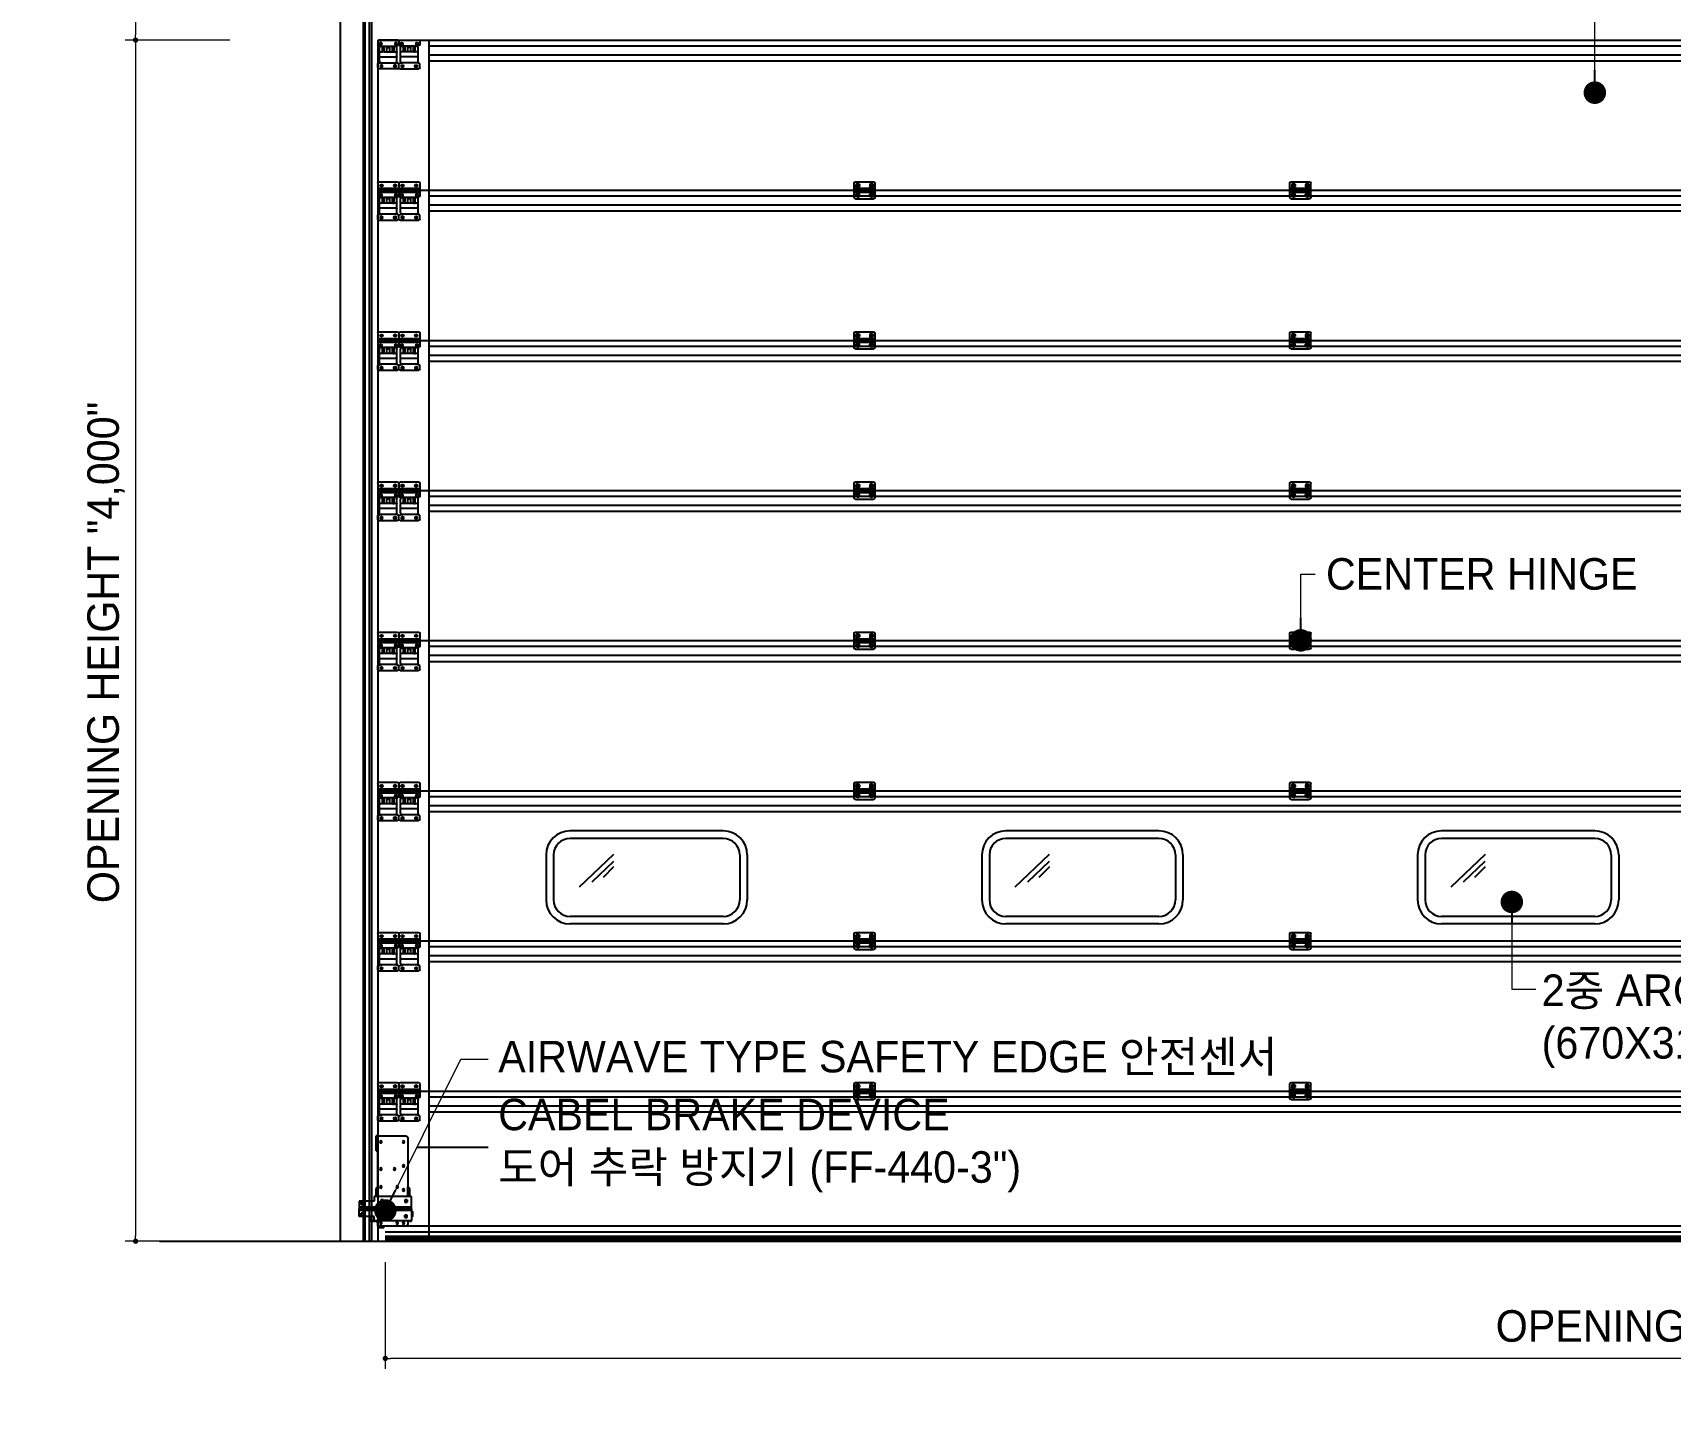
# Model space of a CAD drawing. Header units: millimetres. Extents: x 1448 to 104164, y -19509 to -89.
# Drawn here: x 49925 to 55380, y -11149 to -6589 of the extents above; entities that cross this region are included whole.
import ezdxf

# ---------------------------------------------------------------- set-up
doc = ezdxf.new("R2010")
doc.units = ezdxf.units.MM
doc.header["$LTSCALE"] = 60
doc.header["$MEASUREMENT"] = 0
doc.header["$PDSIZE"] = -10
doc.linetypes.add('HIDDEN', pattern=[2, 1, -1])
doc.layers.get('0').update_dxf_attribs({"linetype": 'CONTINUOUS'})
doc.layers.get('Defpoints').update_dxf_attribs({"color": 171, "linetype": 'CONTINUOUS'})
for name, color, linetype in [('(주)하나기공-DIM', 7, 'CONTINUOUS'), ('(주)하나기공-TEXT', 3, 'CONTINUOUS'), ('8', 8, 'CONTINUOUS'), ('CON', 2, 'CONTINUOUS'), ('HID', 2, 'HIDDEN')]:
    doc.layers.add(name, color=color, linetype=linetype)
doc.styles.add('0T-OUT', font='H2GTRE.TTF')
doc.dimstyles.new('MAIN', dxfattribs={"dimtxt": 1.5, "dimasz": 0.5, "dimexe": 1, "dimexo": 2, "dimgap": 1, "dimtad": 1, "dimdec": 0, "dimdsep": 46, "dimlunit": 6, "dimtxsty": '0T-OUT', "dimblk": 'DOT', "dimcen": 2.5, "dimdle": 2, "dimclrd": 256, "dimclre": 256, "dimclrt": 3, "dimadec": 0, "dimazin": 0, "dimtfac": 1, "dimtdec": 0, "dimtix": 1, "dimtmove": 2, "dimatfit": 3, "dimldrblk": 'DOT', "dimfxl": 1, "dimtvp": 1, "dimtolj": 1, "dimtzin": 0, "dimlwd": 0, "dimlwe": 0, "dimarcsym": 0})

# ---------------------------------------------------------------- blocks, each defined once
blk = doc.blocks.new('_Dot')
at = {"color": 0, "linetype": 'ByBlock', "lineweight": -2}
blk.add_line((-0.5, 0), (-1, 0), dxfattribs=at)
at = {"color": 0, "linetype": 'ByBlock', "const_width": 0.5}
blk.add_lwpolyline([(-0.25, 0, 1), (0.25, 0, 1)], format="xyb", close=True, dxfattribs=at)
blk = doc.blocks.new('*D117')
at = {"layer": '(주)하나기공-DIM', "lineweight": 0, "ltscale": 0.5, "transparency": 16777216}
for p, q in [((51099.3, -10683.2), (51099.3, -11038.5)), ((60099.3, -10683.2), (60099.3, -11038.5)), ((60081.8, -11003.5), (51116.8, -11003.5))]:
    blk.add_line(p, q, dxfattribs=at)
at = {"layer": 'Defpoints', "color": 0, "ltscale": 0.5, "transparency": 16777216}
for p in [(51099.3, -10613.2, 83.9), (60099.3, -10613.2, 83.9), (51099.3, -11003.5)]:
    blk.add_point(p, dxfattribs=at)
at = {"layer": '(주)하나기공-DIM', "lineweight": 0, "ltscale": 0.5, "transparency": 16777216, "xscale": 17.5, "yscale": 17.5, "zscale": 17.5, "rotation": 180}
blk.add_blockref('_Dot', (51099.3, -11003.5), dxfattribs=at)
at = {"layer": '(주)하나기공-DIM', "lineweight": 0, "ltscale": 0.5, "transparency": 16777216, "xscale": 17.5, "yscale": 17.5, "zscale": 17.5}
blk.add_blockref('_Dot', (60099.3, -11003.5), dxfattribs=at)
at = {"layer": '(주)하나기공-DIM', "color": 3, "lineweight": 0, "ltscale": 0.5, "transparency": 16777216, "insert": (55599.3, -10905.2), "char_height": 105, "attachment_point": 5, "style": '0T-OUT'}
blk.add_mtext('\\A1;OPENING WIDTH "9,000"', dxfattribs=at)
blk = doc.blocks.new('*D119')
at = {"layer": '(주)하나기공-DIM', "lineweight": 0, "ltscale": 0.5, "transparency": 16777216}
for p, q in [((50581.5, -3513.2), (50232.4, -3513.2)), ((50267.4, -3530.7), (50267.4, -6595.7)), ((50581.5, -6613.2), (50232.4, -6613.2))]:
    blk.add_line(p, q, dxfattribs=at)
at = {"layer": 'Defpoints', "color": 0, "ltscale": 0.5, "transparency": 16777216}
for p in [(50651.5, -3513.2, 97.2), (50267.4, -6613.2), (50651.5, -6613.2, -32.3)]:
    blk.add_point(p, dxfattribs=at)
at = {"layer": '(주)하나기공-DIM', "lineweight": 0, "ltscale": 0.5, "transparency": 16777216, "xscale": 17.5, "yscale": 17.5, "zscale": 17.5}
for p, rotation in [((50267.4, -3513.2), 90), ((50267.4, -6613.2), 270)]:
    blk.add_blockref('_Dot', p, dxfattribs=dict(at, rotation=rotation))
at = {"layer": '(주)하나기공-DIM', "color": 3, "lineweight": 0, "ltscale": 0.5, "transparency": 16777216, "insert": (50169.1, -5063.2), "char_height": 105, "attachment_point": 5, "rotation": 90, "style": '0T-OUT'}
blk.add_mtext('\\A1;HEAD ROOM "3,100"', dxfattribs=at)
blk = doc.blocks.new('*D120')
at = {"layer": '(주)하나기공-DIM', "lineweight": 0, "ltscale": 0.5, "transparency": 16777216}
for p, q in [((50581.5, -6613.2), (50232.4, -6613.2)), ((50267.4, -6630.7), (50267.4, -10595.7)), ((50581.5, -10613.2), (50232.4, -10613.2))]:
    blk.add_line(p, q, dxfattribs=at)
at = {"layer": 'Defpoints', "color": 0, "ltscale": 0.5, "transparency": 16777216}
for p in [(50651.5, -6613.2, 65), (50267.4, -10613.2), (50651.5, -10613.2, -32.3)]:
    blk.add_point(p, dxfattribs=at)
at = {"layer": '(주)하나기공-DIM', "lineweight": 0, "ltscale": 0.5, "transparency": 16777216, "xscale": 17.5, "yscale": 17.5, "zscale": 17.5}
for p, rotation in [((50267.4, -6613.2), 90), ((50267.4, -10613.2), 270)]:
    blk.add_blockref('_Dot', p, dxfattribs=dict(at, rotation=rotation))
at = {"layer": '(주)하나기공-DIM', "color": 3, "lineweight": 0, "ltscale": 0.5, "transparency": 16777216, "insert": (50169.1, -8652.4), "char_height": 105, "attachment_point": 5, "rotation": 90, "style": '0T-OUT'}
blk.add_mtext('\\A1;OPENING HEIGHT "4,000"', dxfattribs=at)
blk = doc.blocks.new('추락방지기')
at = {"color": 8, "linetype": 'Continuous'}
for p, q in [((21509644.9, -50994603.8), (21509644.9, -50994733.4)), ((21509724.9, -50994597.4), (21509651.3, -50994597.4)), ((21509724.9, -50994637.4), (21509724.9, -50994597.4)), ((21509724.9, -50994597.4), (21509729.5, -50994597.4)), ((21509729.5, -50994637.4), (21509729.5, -50994597.4)), ((21509724.9, -50994733.4), (21509724.9, -50994637.4)), ((21509729.5, -50994637.4), (21509724.9, -50994637.4)), ((21509644.3, -50994737.4), (21509640.3, -50994737.4)), ((21509640.3, -50994737.4), (21509640.3, -50994758.8)), ((21509644.3, -50994737.4), (21509644.3, -50994758.8)), ((21509644.9, -50994733.4), (21509644.9, -50994733.4)), ((21509644.9, -50994758.8), (21509644.9, -50994733.4)), ((21509725.4, -50994733.9), (21509724.9, -50994733.4)), ((21509725.4, -50994733.9), (21509725.4, -50994733.9)), ((21509725.4, -50994733.9), (21509725.4, -50994758.8)), ((21509726, -50994758.8), (21509726, -50994737.9)), ((21509730, -50994737.9), (21509726, -50994737.9)), ((21509730, -50994758.8), (21509730, -50994737.9)), ((21509635.1, -50994786.8), (21509635.1, -50994758.8)), ((21509635.1, -50994758.8), (21509735.1, -50994758.8)), ((21509635.1, -50994758.8), (21509635.1, -50994758.8)), ((21509635.1, -50994758.8), (21509735.1, -50994758.8)), ((21509647.1, -50994767.6), (21509653.5, -50994767.6)), ((21509647.1, -50994767.6), (21509647.1, -50994774)), ((21509647.1, -50994774), (21509653.5, -50994774)), ((21509653.5, -50994774), (21509647.1, -50994774)), ((21509653.5, -50994767.6), (21509653.5, -50994774)), ((21509711.1, -50994767.6), (21509717.5, -50994767.6)), ((21509711.1, -50994767.6), (21509711.1, -50994774)), ((21509711.1, -50994774), (21509717.5, -50994774)), ((21509717.5, -50994774), (21509711.1, -50994774)), ((21509717.5, -50994767.6), (21509717.5, -50994774)), ((21509735.1, -50994758.8), (21509735.1, -50994770.8)), ((21509735.1, -50994758.8), (21509735.1, -50994758.8)), ((21509735.1, -50994770.8), (21509775.1, -50994770.8)), ((21509735.1, -50994770.8), (21509775.1, -50994770.8)), ((21509763.1, -50994773.2), (21509769.5, -50994773.2)), ((21509763.1, -50994773.2), (21509763.1, -50994779.6)), ((21509763.1, -50994779.6), (21509769.5, -50994779.6)), ((21509769.5, -50994779.6), (21509763.1, -50994779.6)), ((21509769.5, -50994773.2), (21509769.5, -50994779.6)), ((21509775.1, -50994770.8), (21509775.1, -50994786.8)), ((21509775.1, -50994770.8), (21509775.1, -50994770.8)), ((21509632.4, -50994799), (21509631.6, -50994799.8)), ((21509631.6, -50994811), (21509631.6, -50994799.8)), ((21509631.6, -50994811), (21509632.4, -50994811.8)), ((21509633.5, -50994799), (21509632.4, -50994799)), ((21509632.4, -50994799), (21509632.4, -50994811.8)), ((21509632.4, -50994811.8), (21509633.5, -50994811.8)), ((21509635.1, -50994797.4), (21509633.5, -50994797.4)), ((21509633.5, -50994811.4), (21509633.5, -50994797.4)), ((21509633.5, -50994813.4), (21509633.5, -50994811.4)), ((21509633.5, -50994813.4), (21509635.1, -50994813.4)), ((21509635.1, -50994786.8), (21509775.1, -50994786.8)), ((21509635.1, -50994791.4), (21509635.1, -50994786.8)), ((21509635.1, -50994791.4), (21509775.1, -50994791.4)), ((21509635.1, -50994791.4), (21509635.1, -50994796)), ((21509635.1, -50994796), (21509775.1, -50994796)), ((21509635.1, -50994796), (21509635.1, -50994823.9)), ((21509635.1, -50994823.9), (21509735.1, -50994823.9)), ((21509635.1, -50994824), (21509635.1, -50994823.9)), ((21509639.1, -50994824), (21509635.1, -50994824)), ((21509639.1, -50994823.9), (21509639.1, -50994824)), ((21509640.3, -50994823.9), (21509640.3, -50994825.4)), ((21509644.3, -50994823.9), (21509644.3, -50994825.4)), ((21509644.9, -50994825.4), (21509644.9, -50994823.9)), ((21509647.1, -50994815.1), (21509647.1, -50994808.7)), ((21509647.1, -50994808.7), (21509653.5, -50994808.7)), ((21509647.1, -50994811.8), (21509653.5, -50994811.8)), ((21509647.1, -50994815.1), (21509653.5, -50994815.1)), ((21509653.5, -50994815.1), (21509647.1, -50994815.1)), ((21509653.5, -50994815.1), (21509653.5, -50994808.7)), ((21509711.1, -50994815.1), (21509711.1, -50994808.7)), ((21509711.1, -50994808.7), (21509717.5, -50994808.7)), ((21509711.1, -50994811.8), (21509717.5, -50994811.8)), ((21509711.1, -50994815.1), (21509717.5, -50994815.1)), ((21509717.5, -50994815.1), (21509711.1, -50994815.1)), ((21509717.5, -50994815.1), (21509717.5, -50994808.7)), ((21509725.4, -50994823.9), (21509725.4, -50994825.4)), ((21509726, -50994825.4), (21509726, -50994823.9)), ((21509730, -50994825.4), (21509730, -50994823.9)), ((21509735.1, -50994823.9), (21509731.1, -50994823.9)), ((21509731.1, -50994823.9), (21509731.1, -50994823.9)), ((21509734.9, -50994823.9), (21509732.2, -50994824.5)), ((21509732.8, -50994824.7), (21509732.2, -50994824.5)), ((21509735.9, -50994824), (21509732.8, -50994824.7)), ((21509732.8, -50994824.7), (21509738.7, -50994824.1)), ((21509735.1, -50994811.9), (21509775.1, -50994811.9)), ((21509735.1, -50994823.9), (21509735.1, -50994811.9)), ((21509735.1, -50994813.4), (21509736.7, -50994813.4)), ((21509735.1, -50994823.9), (21509735.1, -50994823.9)), ((21509735.3, -50994823.9), (21509735.1, -50994823.9)), ((21509735.3, -50994823.9), (21509735.3, -50994813.4)), ((21509735.9, -50994824), (21509735.3, -50994823.9)), ((21509735.9, -50994824), (21509741.7, -50994823.5)), ((21509736.7, -50994813.4), (21509736.7, -50994811.9)), ((21509738.3, -50994824.2), (21509738.3, -50994825.9)), ((21509741.7, -50994823.5), (21509738.7, -50994824.1)), ((21509742, -50994823.5), (21509739, -50994824.1)), ((21509739.1, -50994825.9), (21509739.1, -50994824.1)), ((21509742, -50994823.5), (21509742, -50994811.9)), ((21509743.1, -50994823.5), (21509742, -50994823.5)), ((21509742.3, -50994823.5), (21509742.3, -50994825.9)), ((21509743.1, -50994823.5), (21509743.1, -50994811.9)), ((21509743.1, -50994825.9), (21509743.1, -50994823.5)), ((21509763.1, -50994809.5), (21509763.1, -50994803.1)), ((21509763.1, -50994803.1), (21509769.5, -50994803.1)), ((21509763.1, -50994809.5), (21509769.5, -50994809.5)), ((21509769.5, -50994809.5), (21509763.1, -50994809.5)), ((21509769.5, -50994809.5), (21509769.5, -50994803.1)), ((21509775.1, -50994786.8), (21509775.1, -50994791.4)), ((21509775.1, -50994796), (21509775.1, -50994791.4)), ((21509775.1, -50994811.9), (21509775.1, -50994796)), ((21509640.3, -50994825.4), (21509644.3, -50994825.4)), ((21509644.9, -50994825.4), (21509644.3, -50994825.4)), ((21509644.9, -50994825.4), (21509644.9, -50994831)), ((21509651.3, -50994837.4), (21509708.9, -50994837.4)), ((21509708.9, -50994837.4), (21509724.9, -50994837.4)), ((21509708.9, -50994842), (21509708.9, -50994837.4)), ((21509708.9, -50994842), (21509724.9, -50994842)), ((21509724.9, -50994825.4), (21509725.4, -50994825.4)), ((21509724.9, -50994837.4), (21509724.9, -50994825.4)), ((21509724.9, -50994837.4), (21509724.9, -50994842)), ((21509726, -50994825.4), (21509725.4, -50994825.4)), ((21509730, -50994825.4), (21509726, -50994825.4)), ((21509738.3, -50994825.9), (21509739.1, -50994825.9)), ((21509738.3, -50994826.3), (21509738.3, -50994825.9)), ((21509738.3, -50994826.3), (21509739.1, -50994826.3)), ((21509739.1, -50994825.9), (21509739.1, -50994826.3)), ((21509742.3, -50994825.9), (21509743.1, -50994825.9)), ((21509742.3, -50994826.3), (21509742.3, -50994825.9)), ((21509742.3, -50994826.3), (21509743.1, -50994826.3)), ((21509743.1, -50994825.9), (21509743.1, -50994826.3))]:
    blk.add_line(p, q, dxfattribs=at)
at = {"color": 8, "linetype": 'Continuous', "flags": 128}
for points in [[(21509640.3, -50994737.4), (21509640.3, -50994737.4), (21509640.3, -50994737.4), (21509640.3, -50994737.3), (21509640.7, -50994736.4), (21509641.7, -50994735.4), (21509642.7, -50994734.7), (21509643.6, -50994734.1), (21509644.9, -50994733.4)], [(21509725.4, -50994733.9), (21509726.7, -50994734.6), (21509727.6, -50994735.2), (21509728.7, -50994735.9), (21509729.5, -50994736.7), (21509729.8, -50994737.2), (21509730, -50994737.9)], [(21509731.2, -50994823.9), (21509731.2, -50994824), (21509731.3, -50994824.1), (21509731.4, -50994824.2), (21509731.6, -50994824.3), (21509731.7, -50994824.3), (21509732, -50994824.4), (21509732.2, -50994824.5)], [(21509735.1, -50994823.8), (21509735.1, -50994823.8), (21509735.1, -50994823.8), (21509735.1, -50994823.8), (21509735.2, -50994823.8), (21509735.2, -50994823.8), (21509735.2, -50994823.8), (21509735.2, -50994823.9), (21509735.3, -50994823.9)], [(21509738.7, -50994824.1), (21509738.7, -50994824.1), (21509738.8, -50994824.1), (21509738.8, -50994824.1), (21509738.8, -50994824.1), (21509738.9, -50994824.1), (21509738.9, -50994824.1), (21509738.9, -50994824.1), (21509739, -50994824.1)], [(21509741.7, -50994823.5), (21509741.8, -50994823.5), (21509741.8, -50994823.5), (21509741.9, -50994823.5), (21509741.9, -50994823.5), (21509741.9, -50994823.5), (21509742, -50994823.5), (21509742, -50994823.5), (21509742, -50994823.5)], [(21509742, -50994823.5), (21509742.8, -50994823.5), (21509743.1, -50994823.5)]]:
    blk.add_lwpolyline(points, dxfattribs=at)
at = {"color": 8, "linetype": 'Continuous'}
for centre in [(21509656.9, -50994613.4), (21509716.9, -50994613.4), (21509656.9, -50994677.4), (21509680.9, -50994685.4), (21509716.9, -50994685.4), (21509673.5, -50994733.4), (21509716.9, -50994733.4), (21509656.9, -50994741.4), (21509656.9, -50994829.4), (21509673.5, -50994829.4), (21509716.9, -50994829.4)]:
    blk.add_circle(centre, 2.72, dxfattribs=at)
for centre, radius, start, end in [((21509651.3, -50994603.8), 6.4, 90, 180), ((21509658.5, -50994737.4), 14.1, 163.4023, 179.9041), ((21509708.9, -50994738.4), 17.1, 1.537, 15.1566), ((21509716.9, -50994769.4), 2.72, 139.9965, 180), ((21509716.9, -50994769.4), 2.72, 180, 282.9752), ((21509745.2, -50994848.6), 25.2, 97.3136, 100.9909), ((21509651.3, -50994831), 6.4, 180, 270)]:
    blk.add_arc(centre, radius, start, end, dxfattribs=at)
blk = doc.blocks.new('사이드힌지')
at = {"layer": '8'}
for p, q in [((-14.5, 55), (-14.5, 10.5)), ((50.5, 60), (-9.5, 60)), ((55.5, 55), (55.5, 10.5)), ((3.5, 38), (-14.5, 38)), ((3.5, 25), (-14.5, 25)), ((-14.5, 10.5), (-4.5, 7.7)), ((-8.5, 15.7), (-8.5, 14.2)), ((-8.5, -10.7), (-8.5, 3.7)), ((-4.5, 7.7), (45.5, 7.7)), ((-3.5, 51), (-1.5, 51)), ((-3.5, 44), (-1.5, 44)), ((-1.5, 15.7), (-1.5, 14.2)), ((0.7, 4.5), (0.4, 5.2)), ((0.7, -11.7), (0.7, 4.5)), ((5.9, 4.5), (1, 4.5)), ((3.5, 25), (3.5, 38)), ((3.5, 36.8), (4.5, 36.8)), ((3.5, 26.3), (4.5, 26.3)), ((4.5, 25), (4.5, 38)), ((36.5, 38), (4.5, 38)), ((36.5, 25), (4.5, 25)), ((6.2, 4.5), (6.5, 5.2)), ((6.2, -11.7), (6.2, 4.5)), ((15.5, -11.7), (15.5, 4.5)), ((15.5, 4.5), (25.5, 4.5)), ((15.5, 2.5), (25.5, 2.5)), ((25.5, -11.7), (25.5, 4.5)), ((34.7, 4.5), (34.4, 5.2)), ((34.7, -11.7), (34.7, 4.5)), ((35, 4.5), (39.9, 4.5)), ((36.5, 25), (36.5, 38)), ((36.5, 36.8), (37.5, 36.8)), ((36.5, 26.3), (37.5, 26.3)), ((37.5, 25), (37.5, 38)), ((55.5, 38), (37.5, 38)), ((55.5, 25), (37.5, 25)), ((40.2, 4.5), (40.5, 5.2)), ((40.2, -11.7), (40.2, 4.5)), ((44.5, 51), (42.5, 51)), ((44.5, 44), (42.5, 44)), ((42.5, 15.7), (42.5, 14.2)), ((55.5, 10.5), (45.9, 7.7)), ((49.5, 15.7), (49.5, 14.2)), ((49.5, -10.7), (49.5, 3.7)), ((-14.5, -50.9), (-2.5, -48.1)), ((-14.5, -63.9), (-14.5, -50.9)), ((-7.5, -11.7), (-8.5, -10.7)), ((-7.5, -11.7), (-8.5, -12.7)), ((-8.5, -27.7), (-8.5, -12.7)), ((-7.5, -28.7), (-8.5, -27.7)), ((-7.5, -28.7), (-8.5, -29.7)), ((-8.5, -44.1), (-8.5, -29.7)), ((-7.5, -11.7), (0.7, -11.7)), ((-7.5, -28.7), (48.5, -28.7)), ((-4.5, -48.1), (45.5, -48.1)), ((0.7, -11.7), (0.4, -12.4)), ((5.9, -11.7), (1, -11.7)), ((6.2, -11.7), (34.7, -11.7)), ((6.2, -11.7), (6.5, -12.4)), ((34.7, -11.7), (34.4, -12.4)), ((35, -11.7), (39.9, -11.7)), ((40.2, -11.7), (48.5, -11.7)), ((40.2, -11.7), (40.5, -12.4)), ((55.5, -50.9), (43.5, -48.1)), ((48.5, -11.7), (49.5, -10.7)), ((48.5, -11.7), (49.5, -12.7)), ((48.5, -28.7), (49.5, -27.7)), ((48.5, -28.7), (49.5, -29.7)), ((49.5, -27.7), (49.5, -12.7)), ((49.5, -44.1), (49.5, -29.7)), ((55.5, -63.9), (55.5, -50.9)), ((51.5, -67.9), (-10.5, -67.9)), ((-5.5, -60.4), (-5.5, -58.9)), ((1.5, -60.4), (1.5, -58.9)), ((39.5, -60.4), (39.5, -58.9)), ((46.5, -60.4), (46.5, -58.9))]:
    blk.add_line(p, q, dxfattribs=at)
for centre, radius, start, end in [((-9.5, 55), 5, 90, 180), ((50.5, 55), 5, 0, 90), ((-5, 15.7), 3.5, 0, 180), ((-5, 14.2), 3.5, 180, 0), ((-4.5, 3.7), 4, 90, 180), ((-3.5, 47.5), 3.5, 90, 270), ((-1.5, 47.5), 3.5, 270, 90), ((42.5, 47.5), 3.5, 90, 270), ((46, 15.7), 3.5, 0, 180), ((46, 14.2), 3.5, 180, 0), ((44.5, 47.5), 3.5, 270, 90), ((45.5, 3.7), 4, 0, 90), ((-4.5, -44.1), 4, 180, 270), ((45.5, -44.1), 4, 270, 0), ((-10.5, -63.9), 4, 180, 270), ((-2, -58.9), 3.5, 0, 180), ((-2, -60.4), 3.5, 180, 0), ((43, -58.9), 3.5, 0, 180), ((43, -60.4), 3.5, 180, 0), ((51.5, -63.9), 4, 270, 0)]:
    blk.add_arc(centre, radius, start, end, dxfattribs=at)
blk = doc.blocks.new('탑힌지 ㅁㅁㅁ')
at = {"layer": '8'}
for p, q in [((31, 0), (-31, 0)), ((-35, -4), (-35, -17)), ((-35, -17), (-25, -19.9)), ((-29, -11.9), (-29, -13.4)), ((-29, -38.2), (-29, -23.9)), ((-28, -39.2), (-29, -38.2)), ((-28, -39.2), (-29, -40.2)), ((-29, -55.2), (-29, -40.2)), ((-28, -39.2), (-19.8, -39.2)), ((-25, -19.9), (25, -19.9)), ((-22, -11.9), (-22, -13.4)), ((-19.8, -23), (-20.1, -22.4)), ((-19.8, -39.2), (-20.1, -39.9)), ((-19.8, -39.2), (-19.8, -23)), ((-14.6, -23), (-19.5, -23)), ((-14.6, -39.2), (-19.5, -39.2)), ((-14.2, -23), (-14, -22.4)), ((-14.2, -39.2), (-14.2, -23)), ((-14.2, -39.2), (14.2, -39.2)), ((-14.2, -39.2), (-14, -39.9)), ((-5, -39.2), (-5, -23)), ((-5, -23), (5, -23)), ((-5, -25), (5, -25)), ((5, -39.2), (5, -23)), ((14.2, -23), (13.9, -22.4)), ((14.2, -39.2), (13.9, -39.9)), ((14.2, -39.2), (14.2, -23)), ((14.6, -23), (19.4, -23)), ((14.6, -39.2), (19.4, -39.2)), ((19.8, -23), (20.1, -22.4)), ((19.8, -39.2), (19.8, -23)), ((19.8, -39.2), (28, -39.2)), ((19.8, -39.2), (20.1, -39.9)), ((22, -11.9), (22, -13.4)), ((35, -17), (25.4, -19.9)), ((28, -39.2), (29, -38.2)), ((28, -39.2), (29, -40.2)), ((29, -11.9), (29, -13.4)), ((29, -38.2), (29, -23.9)), ((29, -55.2), (29, -40.2)), ((35, -4), (35, -17)), ((-35, -78.5), (-23, -75.6)), ((-35, -91.5), (-35, -78.5)), ((31, -95.5), (-31, -95.5)), ((-28, -56.2), (-29, -55.2)), ((-28, -56.2), (-29, -57.2)), ((-29, -71.6), (-29, -57.2)), ((-28, -56.2), (28, -56.2)), ((-26, -88), (-26, -86.5)), ((-25, -75.6), (25, -75.6)), ((-19, -88), (-19, -86.5)), ((19, -88), (19, -86.5)), ((35, -78.5), (23, -75.6)), ((26, -88), (26, -86.5)), ((28, -56.2), (29, -55.2)), ((28, -56.2), (29, -57.2)), ((29, -71.6), (29, -57.2)), ((35, -91.5), (35, -78.5))]:
    blk.add_line(p, q, dxfattribs=at)
for centre, radius, start, end in [((-31, -4), 4, 90, 180), ((31, -4), 4, 0, 90), ((-25.5, -11.9), 3.5, 0, 180), ((-25.5, -13.4), 3.5, 180, 0), ((-25, -23.9), 4, 90, 180), ((25.5, -11.9), 3.5, 0, 180), ((25.5, -13.4), 3.5, 180, 0), ((25, -23.9), 4, 0, 90), ((-31, -91.5), 4, 180, 270), ((-25, -71.6), 4, 180, 270), ((-22.5, -86.5), 3.5, 0, 180), ((-22.5, -88), 3.5, 180, 0), ((22.5, -86.5), 3.5, 0, 180), ((22.5, -88), 3.5, 180, 0), ((25, -71.6), 4, 270, 0), ((31, -91.5), 4, 270, 0)]:
    blk.add_arc(centre, radius, start, end, dxfattribs=at)
blk = doc.blocks.new('센터힌지')
at = {"color": 8}
for p, q in [((-30, -17.5), (-30, 29.5)), ((-12, 12.5), (-30, 12.5)), ((35, 34.5), (-25, 34.5)), ((-21.8, 27.6), (-23.6, 25.1)), ((-21.8, 27.6), (-23.6, 25.1)), ((-23.6, 25.1), (-23.6, 18.9)), ((-23.6, 25.1), (-23.6, 18.9)), ((-21.8, 16.4), (-23.6, 18.9)), ((-21.8, 16.4), (-23.6, 18.9)), ((-18, 27.6), (-21.8, 27.6)), ((-18, 27.6), (-21.8, 27.6)), ((-21.8, 16.4), (-14.2, 16.4)), ((-21.8, 16.4), (-14.2, 16.4)), ((-18, 27.6), (-14.2, 27.6)), ((-18, 27.6), (-14.2, 27.6)), ((-14.2, 27.6), (-12.4, 25.1)), ((-14.2, 27.6), (-12.4, 25.1)), ((-14.2, 16.4), (-12.4, 18.9)), ((-14.2, 16.4), (-12.4, 18.9)), ((-12.4, 25.1), (-12.4, 18.9)), ((-12.4, 25.1), (-12.4, 18.9)), ((-12, -0.5), (-12, 12.5)), ((-12, 11.2), (-11, 11.2)), ((-12, 0.8), (-11, 0.8)), ((-11, -0.5), (-11, 12.5)), ((21, 12.5), (-11, 12.5)), ((21, -0.5), (21, 12.5)), ((21, 11.2), (22, 11.2)), ((21, 0.8), (22, 0.8)), ((22, -0.5), (22, 12.5)), ((40, 12.5), (22, 12.5)), ((24.2, 27.6), (22.4, 25.1)), ((24.2, 27.6), (22.4, 25.1)), ((22.4, 25.1), (22.4, 18.9)), ((22.4, 25.1), (22.4, 18.9)), ((24.2, 16.4), (22.4, 18.9)), ((24.2, 16.4), (22.4, 18.9)), ((28, 27.6), (24.2, 27.6)), ((28, 27.6), (24.2, 27.6)), ((31.8, 16.4), (24.2, 16.4)), ((31.8, 16.4), (24.2, 16.4)), ((28, 27.6), (31.8, 27.6)), ((28, 27.6), (31.8, 27.6)), ((31.8, 27.6), (33.6, 25.1)), ((31.8, 27.6), (33.6, 25.1)), ((31.8, 16.4), (33.6, 18.9)), ((31.8, 16.4), (33.6, 18.9)), ((33.6, 25.1), (33.6, 18.9)), ((33.6, 25.1), (33.6, 18.9)), ((40, -17.5), (40, 29.5)), ((-12, -0.5), (-30, -0.5)), ((35, -22.5), (-25, -22.5)), ((-21.8, -4.4), (-23.6, -6.9)), ((-21.8, -4.4), (-23.6, -6.9)), ((-23.6, -13.1), (-23.6, -6.9)), ((-23.6, -13.1), (-23.6, -6.9)), ((-21.8, -15.6), (-23.6, -13.1)), ((-21.8, -15.6), (-23.6, -13.1)), ((-21.8, -4.4), (-14.2, -4.4)), ((-21.8, -4.4), (-14.2, -4.4)), ((-18, -15.6), (-21.8, -15.6)), ((-18, -15.6), (-21.8, -15.6)), ((-18, -15.6), (-14.2, -15.6)), ((-18, -15.6), (-14.2, -15.6)), ((-14.2, -4.4), (-12.4, -6.9)), ((-14.2, -4.4), (-12.4, -6.9)), ((-14.2, -15.6), (-12.4, -13.1)), ((-14.2, -15.6), (-12.4, -13.1)), ((-12.4, -13.1), (-12.4, -6.9)), ((-12.4, -13.1), (-12.4, -6.9)), ((21, -0.5), (-11, -0.5)), ((40, -0.5), (22, -0.5)), ((24.2, -4.4), (22.4, -6.9)), ((24.2, -4.4), (22.4, -6.9)), ((22.4, -13.1), (22.4, -6.9)), ((22.4, -13.1), (22.4, -6.9)), ((24.2, -15.6), (22.4, -13.1)), ((24.2, -15.6), (22.4, -13.1)), ((31.8, -4.4), (24.2, -4.4)), ((31.8, -4.4), (24.2, -4.4)), ((28, -15.6), (24.2, -15.6)), ((28, -15.6), (24.2, -15.6)), ((28, -15.6), (31.8, -15.6)), ((28, -15.6), (31.8, -15.6)), ((31.8, -4.4), (33.6, -6.9)), ((31.8, -4.4), (33.6, -6.9)), ((31.8, -15.6), (33.6, -13.1)), ((31.8, -15.6), (33.6, -13.1)), ((33.6, -13.1), (33.6, -6.9)), ((33.6, -13.1), (33.6, -6.9))]:
    blk.add_line(p, q, dxfattribs=at)
for centre, radius in [((-18, 22), 5.62), ((-18, 22), 5.62), ((-18, 22), 3.53), ((-18, 22), 3.53), ((-18, 22), 2.7), ((-18, 22), 2.7), ((28, 22), 5.62), ((28, 22), 5.62), ((28, 22), 3.53), ((28, 22), 3.53), ((28, 22), 2.7), ((28, 22), 2.7), ((-18, -10), 5.62), ((-18, -10), 5.62), ((-18, -10), 3.53), ((-18, -10), 3.53), ((-18, -10), 2.7), ((-18, -10), 2.7), ((28, -10), 5.62), ((28, -10), 5.62), ((28, -10), 3.53), ((28, -10), 3.53), ((28, -10), 2.7), ((28, -10), 2.7)]:
    blk.add_circle(centre, radius, dxfattribs=at)
for centre, start, end in [((-25, 29.5), 90, 180), ((35, 29.5), 0, 90), ((-25, -17.5), 180, 270), ((35, -17.5), 270, 0)]:
    blk.add_arc(centre, 5, start, end, dxfattribs=at)

msp = doc.modelspace()

# ---------------------------------------------------------------- linework, layer by layer
at = {"color": 3}
for p, q in [((50949.3, -3513.2), (50949.3, -10613)), ((51859.7, -9325.5), (51745.4, -9434.5)), ((53311.3, -9325.5), (53197, -9434.5)), ((54763, -9325.5), (54648.7, -9434.5)), ((51859.4, -9348.3), (51787, -9417.6)), ((51860.1, -9366.2), (51825.1, -9402)), ((53311, -9348.3), (53238.7, -9417.6)), ((53311.8, -9366.2), (53276.7, -9402)), ((54762.7, -9348.3), (54690.4, -9417.6)), ((54763.4, -9366.2), (54728.4, -9402))]:
    msp.add_line(p, q, dxfattribs=at)
at = {"color": 4}
for p, q in [((51025.8, -3513.2), (51025.8, -10613)), ((51027.8, -3513.2), (51027.8, -10613)), ((51030.7, -3513.2), (51030.7, -10613)), ((51045.4, -3513.2), (51045.4, -10613)), ((51053.1, -3513.2), (51053.1, -10613)), ((52225.1, -9246.7), (51715.1, -9246.7)), ((52225.1, -9271.7), (51715.1, -9271.7)), ((53676.8, -9246.7), (53166.8, -9246.7)), ((53676.8, -9271.7), (53166.8, -9271.7)), ((55128.5, -9246.7), (54618.5, -9246.7)), ((55128.5, -9271.7), (54618.5, -9271.7)), ((51635.1, -9326.7), (51635.1, -9476.7)), ((51660.1, -9326.7), (51660.1, -9476.7)), ((52280.1, -9326.7), (52280.1, -9476.7)), ((52305.1, -9326.7), (52305.1, -9476.7)), ((53086.8, -9326.7), (53086.8, -9476.7)), ((53111.8, -9326.7), (53111.8, -9476.7)), ((53731.8, -9326.7), (53731.8, -9476.7)), ((53756.8, -9326.7), (53756.8, -9476.7)), ((54538.5, -9326.7), (54538.5, -9476.7)), ((54563.5, -9326.7), (54563.5, -9476.7)), ((55183.5, -9326.7), (55183.5, -9476.7)), ((55208.5, -9326.7), (55208.5, -9476.7)), ((52225.1, -9531.7), (51715.1, -9531.7)), ((53676.8, -9531.7), (53166.8, -9531.7)), ((55128.5, -9531.7), (54618.5, -9531.7)), ((52225.1, -9556.7), (51715.1, -9556.7)), ((53676.8, -9556.7), (53166.8, -9556.7)), ((55128.5, -9556.7), (54618.5, -9556.7))]:
    msp.add_line(p, q, dxfattribs=at)
for p, q in [((51074.3, -6613.2), (60124.3, -6613.2)), ((51074.3, -6613.2), (51074.3, -10613.2)), ((51244.3, -6613.2), (51244.3, -10613.2)), ((51074.3, -7113.2), (60124.3, -7113.2)), ((51074.3, -7613.2), (60124.3, -7613.2)), ((51074.3, -8113.2), (60124.3, -8113.2)), ((51074.3, -8613.2), (60124.3, -8613.2)), ((51074.3, -9113.2), (60124.3, -9113.2)), ((51074.3, -9613.2), (60124.3, -9613.2)), ((51074.3, -10113.2), (60124.3, -10113.2)), ((60099.3, -10563), (51099.3, -10563)), ((60099.3, -10583), (51099.3, -10583)), ((60099.3, -10598), (51099.3, -10598)), ((60099.3, -10603), (51099.3, -10603)), ((60099.3, -10608), (51099.3, -10608)), ((60099.3, -10611), (51099.3, -10611))]:
    msp.add_line(p, q)
at = {"color": 151}
for p, q in [((59954.4, -6633.2), (51244.3, -6633.2)), ((59954.4, -6663.2), (51244.3, -6663.2)), ((59954.4, -6683.2), (51244.3, -6683.2)), ((59954.3, -7133.2), (51244.3, -7133.2)), ((59954.3, -7163.2), (51244.3, -7163.2)), ((59954.3, -7183.2), (51244.3, -7183.2)), ((59954.3, -7633.2), (51244.3, -7633.2)), ((59954.3, -7663.2), (51244.3, -7663.2)), ((59954.3, -7683.2), (51244.3, -7683.2)), ((59954.3, -8133.2), (51244.3, -8133.2)), ((59954.3, -8163.2), (51244.3, -8163.2)), ((59954.3, -8183.2), (51244.3, -8183.2)), ((59954.3, -8633.2), (51244.3, -8633.2)), ((59954.3, -8663.2), (51244.3, -8663.2)), ((59954.3, -8683.2), (51244.3, -8683.2)), ((59954.3, -9133.3), (51244.3, -9133.3)), ((59954.3, -9163.3), (51244.3, -9163.3)), ((59954.3, -9183.3), (51244.3, -9183.3)), ((59954.3, -9633.2), (51244.3, -9633.2)), ((59954.3, -9663.2), (51244.3, -9663.2)), ((59954.3, -9683.2), (51244.3, -9683.2)), ((59954.3, -10133.2), (51244.3, -10133.2)), ((59954.3, -10163.2), (51244.3, -10163.2)), ((59954.3, -10183.2), (51244.3, -10183.2))]:
    msp.add_line(p, q, dxfattribs=at)
at = {"color": 1}
msp.add_line((51442.1, -10300.6, -88.9), (51204.7, -10300.6, -88.9), dxfattribs=at)
at = {"color": 4}
for centre, radius, start, end in [((51715.1, -9326.7, -88.9), 80, 90, 180), ((51715.1, -9326.7, -88.9), 55, 90, 180), ((52225.1, -9326.7, -88.9), 80, 0, 90), ((52225.1, -9326.7, -88.9), 55, 0, 90), ((53166.8, -9326.7, -88.9), 80, 90, 180), ((53166.8, -9326.7, -88.9), 55, 90, 180), ((53676.8, -9326.7, -88.9), 80, 0, 90), ((53676.8, -9326.7, -88.9), 55, 0, 90), ((54618.5, -9326.7, -88.9), 80, 90, 180), ((54618.5, -9326.7, -88.9), 55, 90, 180), ((55128.5, -9326.7, -88.9), 80, 0, 90), ((55128.5, -9326.7, -88.9), 55, 0, 90), ((51715.1, -9476.7, -88.9), 80, 180, 270), ((51715.1, -9476.7, -88.9), 55, 180, 270), ((52225.1, -9476.7, -88.9), 80, 270, 0), ((52225.1, -9476.7, -88.9), 55, 270, 0), ((53166.8, -9476.7, -88.9), 80, 180, 270), ((53166.8, -9476.7, -88.9), 55, 180, 270), ((53676.8, -9476.7, -88.9), 80, 270, 0), ((53676.8, -9476.7, -88.9), 55, 270, 0), ((54618.5, -9476.7, -88.9), 80, 180, 270), ((54618.5, -9476.7, -88.9), 55, 180, 270), ((55128.5, -9476.7, -88.9), 80, 270, 0), ((55128.5, -9476.7, -88.9), 55, 270, 0)]:
    msp.add_arc(centre, radius, start, end, dxfattribs=at)
at = {"layer": 'CON'}
msp.add_line((50347.1, -10613.2), (60896.7, -10613.2), dxfattribs=at)

# ---------------------------------------------------------------- block references
msp.add_blockref('탑힌지 ㅁㅁㅁ', (51109.3, -6613.2))
at = {"xscale": -1}
for name, p in [('탑힌지 ㅁㅁㅁ', (51179.3, -6613.2)), ('사이드힌지', (51129.8, -7144.7)), ('사이드힌지', (51200, -7144.7)), ('센터힌지', (52701, -7119.2)), ('센터힌지', (54152.6, -7119.2)), ('사이드힌지', (51129.8, -7644.7)), ('사이드힌지', (51200, -7644.7)), ('센터힌지', (52701, -7619.2)), ('센터힌지', (54152.6, -7619.2)), ('사이드힌지', (51129.8, -8144.7, 0)), ('사이드힌지', (51200, -8144.7, 0)), ('센터힌지', (52701, -8119.2, -0.1)), ('센터힌지', (54152.6, -8119.2, -0.1)), ('사이드힌지', (51129.8, -8644.7)), ('사이드힌지', (51200, -8644.7)), ('센터힌지', (52701, -8619.2)), ('센터힌지', (54152.6, -8619.2)), ('사이드힌지', (51129.8, -9144.7)), ('사이드힌지', (51200, -9144.7)), ('센터힌지', (52701, -9119.2)), ('센터힌지', (54152.6, -9119.2)), ('사이드힌지', (51129.8, -9644.7, 2.2)), ('사이드힌지', (51200, -9644.7, 2.2)), ('센터힌지', (52701, -9619.2)), ('센터힌지', (54152.6, -9619.2)), ('사이드힌지', (51129.8, -10144.7)), ('사이드힌지', (51200, -10144.7)), ('센터힌지', (52701, -10119.2)), ('센터힌지', (54152.6, -10119.2))]:
    msp.add_blockref(name, p, dxfattribs=at)
at = {"layer": 'HID', "color": 2, "xscale": -1.25, "yscale": 1.25, "zscale": 1.25}
msp.add_blockref('추락방지기', (26938230.9, 63732984.1, -88.9), dxfattribs=at)

# ---------------------------------------------------------------- texts
at = {"layer": '(주)하나기공-TEXT', "style": '0T-OUT'}
msp.add_text('CENTER HINGE', height=105, dxfattribs=at).set_placement((54233.2, -8443.3, -88.9))
at = {"layer": '(주)하나기공-TEXT', "char_height": 105, "attachment_point": 1, "style": '0T-OUT'}
for s, insert in [('2중 ARCYLIC 투시창\\P(670X310X3T)', (54951.8, -9724.9, -88.9)), ('AIRWAVE TYPE SAFETY EDGE 안전센서\\P{\\H0.1x;\\P}CABEL BRAKE DEVICE\\P도어 추락 방지기 (FF-440-3")', (51475.6, -9946))]:
    msp.add_mtext(s, dxfattribs=dict(at, insert=insert))

# ---------------------------------------------------------------- dimensions: what is measured, and where the dimension line sits
at = {"layer": '(주)하나기공-DIM', "lineweight": 0, "ltscale": 0.5}
dim = msp.add_linear_dim(base=(50267.4, -6613.2, -88.9), p1=(50651.5, -3513.2, 8.3), p2=(50651.5, -6613.2, -121.2), angle=90, text='HEAD ROOM "<>"', dimstyle='MAIN', override={"dimscale": 35, "dimtxt": 3, "dimtmove": 0}, dxfattribs=at)
dim.commit()
dim.dimension.update_dxf_attribs({"geometry": '*D119', "text_midpoint": (50169.1, -5063.2, -88.9)})
dim = msp.add_linear_dim(base=(50267.4, -10613.2, -88.9), p1=(50651.5, -6613.2, -24), p2=(50651.5, -10613.2, -121.2), angle=90, text='OPENING HEIGHT "<>"', dimstyle='MAIN', override={"dimscale": 35, "dimtxt": 3, "dimtmove": 0}, dxfattribs=at)
dim.commit()
dim.dimension.update_dxf_attribs({"geometry": '*D120', "text_midpoint": (50267.4, -8652.4, -88.9), "dimtype": 160})
dim = msp.add_linear_dim(base=(51099.3, -11003.5, -83.9), p1=(60099.3, -10613.2), p2=(51099.3, -10613.2), text='OPENING WIDTH "<>"', dimstyle='MAIN', override={"dimscale": 35, "dimtxt": 3, "dimtmove": 0}, dxfattribs=at)
dim.commit()
dim.dimension.update_dxf_attribs({"geometry": '*D117', "text_midpoint": (55599.3, -10905.2, -83.9)})

# ---------------------------------------------------------------- leaders
for points in [[(55128.9, -6788.3), (55128.9, -5780.3), (55229.5, -5780.3)], [(54149.1, -8612.2), (54149.1, -8391.6), (54197.7, -8391.6)], [(54852.4, -9483.5), (54852.4, -9773.8), (54931.8, -9773.8)], [(51099.5, -10510.8, -88.9), (51351.5, -10007.2, -88.9), (51442.1, -10007.2, -88.9)]]:
    msp.add_leader(points, dimstyle='MAIN', override={"dimscale": 30, "dimasz": 2.5, "dimtad": 0, "dimclrd": 1})

doc.saveas('drawing.dxf')
